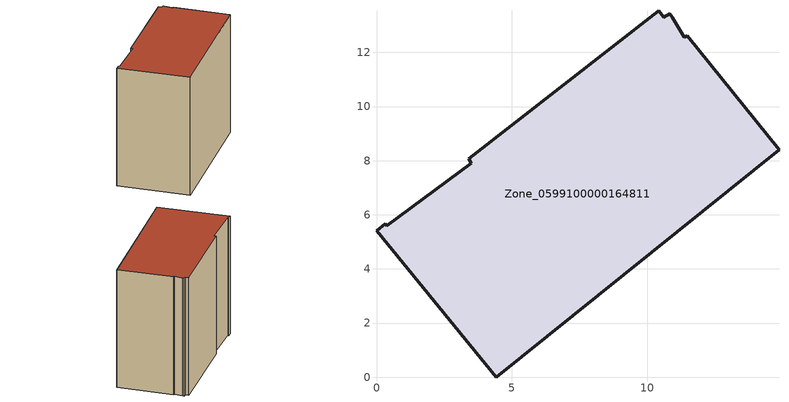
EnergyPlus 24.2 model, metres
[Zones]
Zone_0599100000164811
 floor ground (C_G): 10.83,13.43 10.93,13.31 11.37,12.55 11.48,12.62 14.87,8.41 4.43,0 0,5.42 0.32,5.67 0.37,5.6 3.51,7.9 3.41,8.07 10.42,13.54 10.62,13.29 z0.72
 wall outside (C_F): 0.32,5.67 0,5.42 4.43,0 14.87,8.41 11.48,12.62 11.37,12.55 10.93,13.31 10.83,13.43 10.62,13.29 10.42,13.54 3.41,8.07 3.51,7.9 0.37,5.6 0.32,5.67 z0.72:12.82
 roof outside (C_R): 10.93,13.31 10.83,13.43 10.62,13.29 10.42,13.54 3.41,8.07 3.51,7.9 0.37,5.6 0.32,5.67 0,5.42 4.43,0 14.87,8.41 11.48,12.62 11.37,12.55 z12.82
[BUILDING]
Pand.0599100000164811: North Axis=0; Terrain=City; Loads Convergence Tolerance Value=0.04; Temperature Convergence Tolerance Value=0.4; Solar Distribution=FullExterior; Maximum Number of Warmup Days=25; Minimum Number of Warmup Days=1
[Site:Location]
Rotterdam.The.Hague.AP_ZH_NLD Design_Conditions: Latitude=51.96; Longitude=4.45; Time Zone=1; Elevation=-4.5
[SITE:GROUNDTEMPERATURE:BUILDINGSURFACE]
18, 18, 18, 18, 18, 18, 18, 18, 18, 18, 18, 18
[MATERIAL] Thermal Absorptance=0.9; Solar Absorptance=0.7; Visible Absorptance=0.7
Name | Roughness | Thickness | Conductivity | Density | Specific Heat
G.TC.1946 | MediumSmooth | 0.15 | 1 | 540 | 1210
F.TC.1946 | Rough | 0.3 | 0.857143 | 1920 | 840
R.TC.1946 | MediumRough | 0.2 | 0.909091 | 1500 | 1000
[CONSTRUCTION]
C_G: G.TC.1946
C_F: F.TC.1946
C_R: R.TC.1946
[ZONE]
Zone_0599100000164811: Type=1; Multiplier=1; Ceiling Height=Autocalculate; Volume=Autocalculate; Floor Area=autocalculate; Part of Total Floor Area=Yes
[ZONEINFILTRATION:DESIGNFLOWRATE]
Infil_Zone_0599100000164811: Zone or ZoneList or Space or SpaceList=Zone_0599100000164811; Schedule=AlwaysOn; Design Flow Rate Calculation Method=Flow/Area; Flow Rate per Floor Area=0.003; Constant Term Coefficient=1; Temperature Term Coefficient=0; Velocity Term Coefficient=0; Velocity Squared Term Coefficient=0
[HVACTEMPLATE:ZONE:IDEALLOADSAIRSYSTEM]
Zone_0599100000164811: Maximum Heating Supply Air Temperature=50; Minimum Cooling Supply Air Temperature=13; Maximum Heating Supply Air Humidity Ratio=0.0156; Minimum Cooling Supply Air Humidity Ratio=0.0077; Heating Limit=NoLimit; Cooling Limit=NoLimit; Dehumidification Control Type=ConstantSensibleHeatRatio; Cooling Sensible Heat Ratio=0.7; Dehumidification Setpoint=60; Humidification Control Type=None; Humidification Setpoint=30; Outdoor Air Method=None; Outdoor Air Flow Rate per Person=0.00944; Outdoor Air Flow Rate per Zone Floor Area=0; Outdoor Air Flow Rate per Zone=0; Demand Controlled Ventilation Type=None; Outdoor Air Economizer Type=NoEconomizer; Heat Recovery Type=None; Sensible Heat Recovery Effectiveness=0.7; Latent Heat Recovery Effectiveness=0.65
[ZONECONTROL:THERMOSTAT]
ThermostatControl_Zone_0599100000164811: Zone or ZoneList=Zone_0599100000164811; Control Type Schedule=DualSetpointControlType; Control 1=Thermostat_Zone_0599100000164811; Temperature Difference Between Cutout And Setpoint=0
[THERMOSTATSETPOINT:DUALSETPOINT]
Thermostat_Zone_0599100000164811: Heating Setpoint Temperature Schedule=HeatingSetpoint_Zone_0599100000164811; Cooling Setpoint Temperature Schedule=CoolingSetpoint_Zone_0599100000164811
[SCHEDULE:COMPACT]
HeatingSetpoint_Zone_0599100000164811: Through: 12/31, For: AllDays, Until: 24:00, 21
CoolingSetpoint_Zone_0599100000164811: Through: 12/31, For: AllDays, Until: 24:00, 24
DualSetpointControlType: Through: 12/31, For: AllDays, Until: 24:00, 4
AlwaysOn: Through: 12/31, For: AllDays, Until: 24:00, 1
